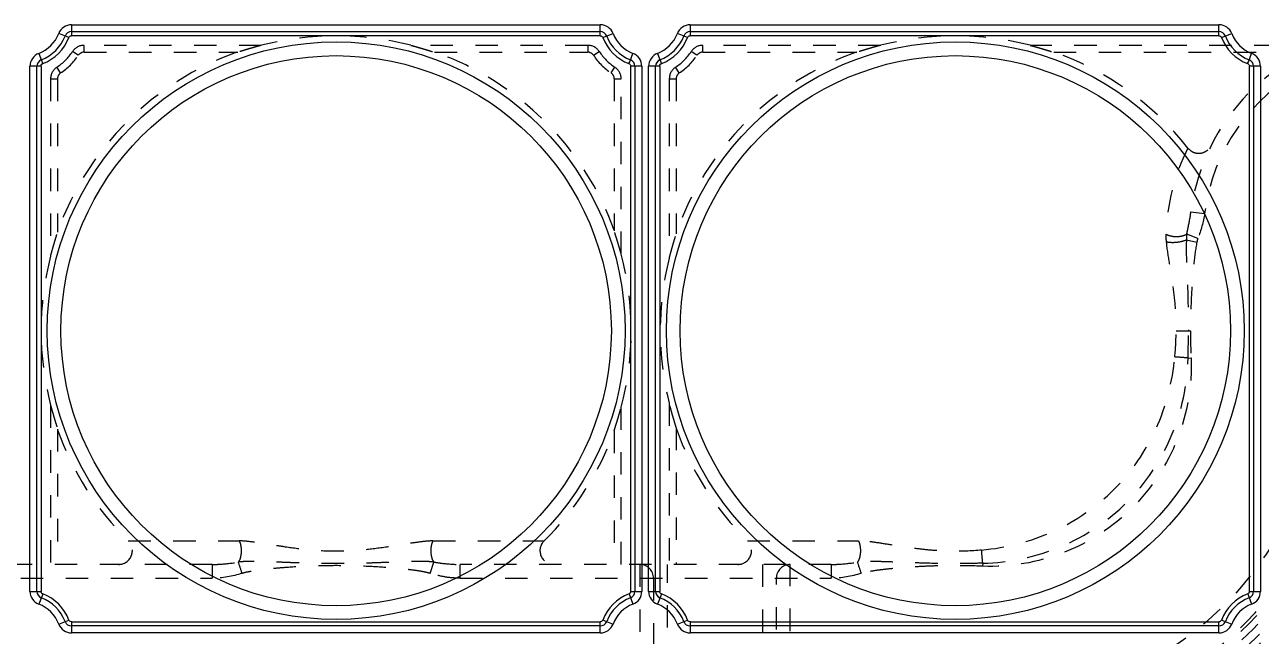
# Model space of a CAD drawing. Header units: millimetres. Extents: x -840 to 1682, y -9216 to -2117.
# Drawn here: x 1109.9 to 1199.7, y -2551.6 to -2507.1 of the extents above; entities that cross this region are included whole.
import ezdxf

# ---------------------------------------------------------------- set-up
doc = ezdxf.new("R2010")
doc.units = ezdxf.units.MM
doc.header["$LTSCALE"] = 16.335
doc.linetypes.add('HIDDEN', pattern=[0.2, 0.1, -0.1])
doc.layers.get('0').update_dxf_attribs({"linetype": 'CONTINUOUS'})
doc.layers.add('DEFAULT_2', color=8, linetype='HIDDEN')

msp = doc.modelspace()

# ---------------------------------------------------------------- linework, layer by layer
at = {"color": 7, "linetype": 'Continuous'}
for p, q in [((1113.285, -2507.112), (1151.708, -2507.112)), ((1113.285, -2507.112), (1113.285, -2507.912)), ((1151.708, -2507.912), (1151.708, -2507.112)), ((1158.246, -2507.112), (1196.67, -2507.112)), ((1158.246, -2507.112), (1158.246, -2507.912)), ((1196.67, -2507.912), (1196.67, -2507.112)), ((1112.961, -2507.989), (1112.35, -2507.755)), ((1113.094, -2508.051), (1112.961, -2507.989)), ((1113.285, -2507.612), (1151.708, -2507.612)), ((1151.696, -2507.912), (1113.285, -2507.912)), ((1151.895, -2508.041), (1152.642, -2507.755)), ((1157.923, -2507.989), (1157.312, -2507.755)), ((1158.056, -2508.051), (1157.923, -2507.989)), ((1158.246, -2507.612), (1196.67, -2507.612)), ((1196.658, -2507.912), (1158.246, -2507.912)), ((1196.857, -2508.041), (1197.604, -2507.755)), ((1110.908, -2509.198), (1111.194, -2509.945)), ((1153.789, -2509.941), (1153.851, -2509.808)), ((1153.851, -2509.808), (1154.084, -2509.198)), ((1155.87, -2509.198), (1156.156, -2509.945)), ((1198.751, -2509.941), (1198.813, -2509.808)), ((1198.813, -2509.808), (1199.046, -2509.198)), ((1110.265, -2548.317), (1110.265, -2510.132)), ((1111.065, -2510.132), (1110.265, -2510.132)), ((1110.765, -2548.317), (1110.765, -2510.132)), ((1111.065, -2510.143), (1111.065, -2548.317)), ((1154.727, -2510.132), (1153.927, -2510.132)), ((1153.927, -2548.305), (1153.927, -2510.132)), ((1154.227, -2510.132), (1154.227, -2548.317)), ((1154.727, -2510.132), (1154.727, -2548.317)), ((1156.027, -2510.132), (1155.227, -2510.132)), ((1155.227, -2548.317), (1155.227, -2510.132)), ((1155.727, -2548.317), (1155.727, -2510.132)), ((1156.027, -2510.143), (1156.027, -2548.317)), ((1199.689, -2510.132), (1198.889, -2510.132)), ((1198.889, -2548.305), (1198.889, -2510.132)), ((1199.189, -2510.132), (1199.189, -2548.317)), ((1199.689, -2510.132), (1199.689, -2548.317)), ((1110.265, -2548.317), (1111.065, -2548.317)), ((1111.204, -2548.507), (1111.142, -2548.64)), ((1153.799, -2548.503), (1154.084, -2549.251)), ((1153.927, -2548.317), (1154.727, -2548.317)), ((1155.227, -2548.317), (1156.027, -2548.317)), ((1156.165, -2548.507), (1156.103, -2548.64)), ((1198.761, -2548.503), (1199.046, -2549.251)), ((1198.889, -2548.317), (1199.689, -2548.317)), ((1111.142, -2548.64), (1110.908, -2549.251)), ((1156.103, -2548.64), (1155.87, -2549.251)), ((1112.35, -2550.693), (1113.098, -2550.407)), ((1113.285, -2550.536), (1113.285, -2551.336)), ((1151.708, -2550.836), (1113.285, -2550.836)), ((1113.296, -2550.536), (1151.708, -2550.536)), ((1151.708, -2551.336), (1151.708, -2550.536)), ((1151.898, -2550.398), (1152.032, -2550.46)), ((1152.032, -2550.46), (1152.642, -2550.693)), ((1157.312, -2550.693), (1158.06, -2550.407)), ((1158.246, -2550.536), (1158.246, -2551.336)), ((1196.67, -2550.836), (1158.246, -2550.836)), ((1158.258, -2550.536), (1196.67, -2550.536)), ((1196.67, -2551.336), (1196.67, -2550.536)), ((1196.86, -2550.398), (1196.994, -2550.46)), ((1196.994, -2550.46), (1197.604, -2550.693)), ((1151.708, -2551.336), (1113.285, -2551.336)), ((1196.67, -2551.336), (1158.246, -2551.336))]:
    msp.add_line(p, q, dxfattribs=at)
for centre, radius in [((1132.515, -2529.362), 21), ((1177.515, -2529.362), 21), ((1132.515, -2529.362), 20), ((1177.515, -2529.362), 20)]:
    msp.add_circle(centre, radius, dxfattribs=at)
for centre, radius, start, end in [((1113.285, -2508.112), 1, 90, 159.07517), ((1151.708, -2508.112), 1, 20.92483, 90), ((1158.246, -2508.112), 1, 90, 159.07517), ((1196.67, -2508.112), 1, 20.92483, 90), ((1110.015, -2506.862), 2.5, 290.92483, 339.07517), ((1110.015, -2506.862), 3, 290.92483, 339.07517), ((1110.015, -2506.862), 3.3, 290.92483, 338.98658), ((1113.285, -2508.112), 0.5, 90, 159.07517), ((1151.708, -2508.112), 0.5, 20.92483, 90), ((1154.977, -2506.862), 3.3, 200.92483, 248.98658), ((1154.977, -2506.862), 3, 200.92483, 249.07517), ((1154.977, -2506.862), 2.5, 200.92483, 249.07517), ((1154.977, -2506.862), 2.5, 290.92483, 339.07517), ((1154.977, -2506.862), 3, 290.92483, 339.07517), ((1154.977, -2506.862), 3.3, 290.92483, 338.98658), ((1158.246, -2508.112), 0.5, 90, 159.07517), ((1196.67, -2508.112), 0.5, 20.92483, 90), ((1199.939, -2506.862), 3.3, 200.92483, 248.98658), ((1199.939, -2506.862), 3, 200.92483, 249.07517), ((1199.939, -2506.862), 2.5, 200.92483, 249.07517), ((1111.265, -2510.132), 1, 110.92483, 180), ((1111.265, -2510.132), 0.5, 110.92483, 180), ((1153.727, -2510.132), 0.5, 0, 69.07517), ((1153.727, -2510.132), 1, 0, 69.07517), ((1156.227, -2510.132), 1, 110.92483, 180), ((1156.227, -2510.132), 0.5, 110.92483, 180), ((1198.689, -2510.132), 0.5, 0, 69.07517), ((1198.689, -2510.132), 1, 0, 69.07517), ((1180.015, -2531.862), 81.156, 270, 0), ((1180.015, -2531.862), 81.099, 270, 0), ((1180.015, -2531.862), 79.102, 270, 0), ((1180.015, -2531.862), 71.5, 270, 0), ((1180.015, -2531.862), 68.5, 270, 0), ((1180.015, -2531.862), 66, 270, 0), ((1111.265, -2548.317), 1, 180, 249.07517), ((1111.265, -2548.317), 0.5, 180, 249.07517), ((1110.015, -2551.586), 3.3, 20.92483, 68.98658), ((1154.977, -2551.586), 3.3, 110.92483, 158.98658), ((1153.727, -2548.317), 0.5, 290.92483, 0), ((1153.727, -2548.317), 1, 290.92483, 360), ((1156.227, -2548.317), 1, 180, 249.07517), ((1156.227, -2548.317), 0.5, 180, 249.07517), ((1154.977, -2551.586), 3.3, 20.92483, 68.98658), ((1199.939, -2551.586), 3.3, 110.92483, 158.98658), ((1198.689, -2548.317), 0.5, 290.92483, 0), ((1198.689, -2548.317), 1, 290.92483, 360), ((1110.015, -2551.586), 2.5, 20.92483, 69.07517), ((1110.015, -2551.586), 3, 20.92483, 69.07517), ((1154.977, -2551.586), 3, 110.92483, 159.07517), ((1154.977, -2551.586), 2.5, 110.92483, 159.07517), ((1154.977, -2551.586), 2.5, 20.92483, 69.07517), ((1154.977, -2551.586), 3, 20.92483, 69.07517), ((1199.939, -2551.586), 3, 110.92483, 159.07517), ((1199.939, -2551.586), 2.5, 110.92483, 159.07517), ((1113.285, -2550.336), 1, 200.92483, 270), ((1113.285, -2550.336), 0.5, 200.92483, 270), ((1151.708, -2550.336), 0.5, 270, 339.07517), ((1151.708, -2550.336), 1, 270, 339.07517), ((1158.246, -2550.336), 1, 200.92483, 270), ((1158.246, -2550.336), 0.5, 200.92483, 270), ((1196.67, -2550.336), 0.5, 270, 339.07517), ((1196.67, -2550.336), 1, 270, 339.07517)]:
    msp.add_arc(centre, radius, start, end, dxfattribs=at)
for points in [[(1113.096, -2508.046), (1113.104, -2508.021), (1113.118, -2507.999), (1113.135, -2507.98)], [(1113.135, -2507.98), (1113.153, -2507.959), (1113.175, -2507.943), (1113.2, -2507.931)], [(1113.2, -2507.931), (1113.226, -2507.919), (1113.256, -2507.912), (1113.285, -2507.912)], [(1151.696, -2507.912), (1151.75, -2507.91), (1151.809, -2507.931), (1151.847, -2507.969)], [(1151.847, -2507.969), (1151.868, -2507.989), (1151.885, -2508.014), (1151.895, -2508.041)], [(1158.058, -2508.046), (1158.066, -2508.021), (1158.08, -2507.999), (1158.097, -2507.98)], [(1158.097, -2507.98), (1158.115, -2507.959), (1158.137, -2507.943), (1158.162, -2507.931)], [(1158.162, -2507.931), (1158.188, -2507.919), (1158.218, -2507.912), (1158.246, -2507.912)], [(1196.658, -2507.912), (1196.712, -2507.91), (1196.77, -2507.931), (1196.809, -2507.969)], [(1196.809, -2507.969), (1196.83, -2507.989), (1196.846, -2508.014), (1196.857, -2508.041)], [(1111.065, -2510.143), (1111.063, -2510.09), (1111.084, -2510.031), (1111.122, -2509.993)], [(1111.122, -2509.993), (1111.142, -2509.972), (1111.167, -2509.955), (1111.194, -2509.945)], [(1153.794, -2509.943), (1153.818, -2509.951), (1153.841, -2509.965), (1153.86, -2509.982)], [(1153.86, -2509.982), (1153.88, -2510), (1153.897, -2510.023), (1153.908, -2510.047)], [(1153.908, -2510.047), (1153.921, -2510.073), (1153.927, -2510.103), (1153.927, -2510.132)], [(1156.027, -2510.143), (1156.024, -2510.09), (1156.046, -2510.031), (1156.083, -2509.993)], [(1156.083, -2509.993), (1156.104, -2509.972), (1156.129, -2509.955), (1156.156, -2509.945)], [(1198.756, -2509.943), (1198.78, -2509.951), (1198.803, -2509.965), (1198.822, -2509.982)], [(1198.822, -2509.982), (1198.842, -2510), (1198.859, -2510.023), (1198.87, -2510.047)], [(1198.87, -2510.047), (1198.883, -2510.073), (1198.889, -2510.103), (1198.889, -2510.132)], [(1111.084, -2548.401), (1111.072, -2548.375), (1111.065, -2548.345), (1111.065, -2548.317)], [(1111.132, -2548.466), (1111.112, -2548.448), (1111.096, -2548.426), (1111.084, -2548.401)], [(1111.199, -2548.505), (1111.174, -2548.497), (1111.152, -2548.483), (1111.132, -2548.466)], [(1153.871, -2548.456), (1153.851, -2548.476), (1153.826, -2548.493), (1153.799, -2548.503)], [(1153.927, -2548.305), (1153.93, -2548.358), (1153.908, -2548.417), (1153.871, -2548.456)], [(1156.046, -2548.401), (1156.034, -2548.375), (1156.027, -2548.345), (1156.027, -2548.317)], [(1156.094, -2548.466), (1156.074, -2548.448), (1156.057, -2548.426), (1156.046, -2548.401)], [(1156.161, -2548.505), (1156.136, -2548.497), (1156.113, -2548.483), (1156.094, -2548.466)], [(1198.833, -2548.456), (1198.813, -2548.476), (1198.788, -2548.493), (1198.761, -2548.503)], [(1198.889, -2548.305), (1198.892, -2548.358), (1198.87, -2548.417), (1198.833, -2548.456)], [(1113.145, -2550.479), (1113.125, -2550.459), (1113.108, -2550.434), (1113.098, -2550.407)], [(1113.296, -2550.536), (1113.243, -2550.538), (1113.184, -2550.517), (1113.145, -2550.479)], [(1151.79, -2550.518), (1151.764, -2550.53), (1151.736, -2550.536), (1151.708, -2550.536)], [(1151.857, -2550.47), (1151.838, -2550.49), (1151.815, -2550.507), (1151.79, -2550.518)], [(1151.897, -2550.402), (1151.888, -2550.427), (1151.874, -2550.45), (1151.857, -2550.47)], [(1158.107, -2550.479), (1158.087, -2550.459), (1158.07, -2550.434), (1158.06, -2550.407)], [(1158.258, -2550.536), (1158.205, -2550.538), (1158.146, -2550.517), (1158.107, -2550.479)], [(1196.751, -2550.518), (1196.726, -2550.53), (1196.698, -2550.536), (1196.67, -2550.536)], [(1196.818, -2550.47), (1196.8, -2550.49), (1196.777, -2550.507), (1196.751, -2550.518)], [(1196.858, -2550.402), (1196.85, -2550.427), (1196.836, -2550.45), (1196.818, -2550.47)]]:
    msp.add_open_spline(points, degree=3, dxfattribs=at)
at = {"layer": 'DEFAULT_2', "color": 8, "linetype": 'HIDDEN'}
for p, q in [((1127.09, -2508.612), (1114.191, -2508.612)), ((1114.191, -2509.112), (1114.191, -2508.612)), ((1150.801, -2508.612), (1137.941, -2508.612)), ((1150.801, -2508.612), (1150.801, -2509.112)), ((1172.09, -2508.612), (1159.153, -2508.612)), ((1159.153, -2509.112), (1159.153, -2508.612)), ((1204.13, -2508.612), (1182.941, -2508.612)), ((1113.774, -2509.337), (1113.356, -2509.062)), ((1114.191, -2509.112), (1125.361, -2509.112)), ((1139.67, -2509.112), (1150.801, -2509.112)), ((1151.219, -2509.337), (1151.637, -2509.062)), ((1158.735, -2509.337), (1158.318, -2509.062)), ((1159.153, -2509.112), (1170.361, -2509.112)), ((1184.67, -2509.112), (1202.977, -2509.112)), ((1112.49, -2510.621), (1112.215, -2510.203)), ((1152.502, -2510.621), (1152.777, -2510.203)), ((1157.452, -2510.621), (1157.177, -2510.203)), ((1111.765, -2511.038), (1112.265, -2511.038)), ((1111.765, -2511.038), (1111.765, -2523.937)), ((1112.265, -2511.038), (1112.265, -2522.208)), ((1152.727, -2511.038), (1153.227, -2511.038)), ((1152.727, -2511.038), (1152.727, -2522.101)), ((1153.227, -2523.793), (1153.227, -2511.038)), ((1156.727, -2511.038), (1157.227, -2511.038)), ((1156.727, -2511.038), (1156.727, -2524.085)), ((1157.227, -2511.038), (1157.227, -2522.317)), ((1194.637, -2520.709), (1195.628, -2520.836)), ((1195.141, -2522.648), (1194.334, -2522.334)), ((1194.31, -2522.765), (1195.069, -2522.918)), ((1193.559, -2529.362), (1194.603, -2529.362)), ((1194.427, -2531.353), (1194.644, -2531.345)), ((1111.765, -2534.788), (1111.765, -2546.362)), ((1153.227, -2546.362), (1153.227, -2534.932)), ((1156.727, -2534.64), (1156.727, -2546.362)), ((1112.265, -2536.517), (1112.265, -2546.362)), ((1152.727, -2536.624), (1152.727, -2546.362)), ((1157.227, -2536.408), (1157.227, -2546.362)), ((1117.407, -2544.651), (1125.477, -2544.651)), ((1139.553, -2544.651), (1147.623, -2544.651)), ((1162.407, -2544.651), (1170.477, -2544.651)), ((1123.501, -2546.362), (1096.529, -2546.362)), ((1123.501, -2546.362), (1123.501, -2547.362)), ((1139.355, -2547.013), (1139.618, -2546.188)), ((1168.501, -2546.362), (1141.529, -2546.362)), ((1141.529, -2547.362), (1141.529, -2546.362)), ((1154.584, -2546.362), (1154.584, -2557.741)), ((1156.584, -2557.488), (1156.584, -2546.362)), ((1163.507, -2546.362), (1163.507, -2557.488)), ((1165.507, -2557.741), (1165.507, -2546.362)), ((1168.501, -2546.362), (1168.501, -2547.362)), ((1179.506, -2546.274), (1179.497, -2546.492)), ((1096.529, -2547.362), (1123.501, -2547.362)), ((1141.529, -2547.362), (1168.501, -2547.362)), ((1155.584, -2547.362), (1155.584, -2557.626)), ((1164.507, -2557.626), (1164.507, -2547.362))]:
    msp.add_line(p, q, dxfattribs=at)
for centre, radius, start, end in [((1132.515, -2529.362), 21.448, 75.34658, 104.65342), ((1177.515, -2529.362), 21.448, 75.34658, 104.65342), ((1209.515, -2522.612), 15, 98.29321, 172.70984), ((1114.191, -2509.612), 1, 90, 146.63299), ((1150.801, -2509.612), 1, 33.36701, 90), ((1159.153, -2509.612), 1, 90, 146.63299), ((1110.015, -2506.862), 4, 303.36701, 326.63299), ((1132.515, -2529.362), 21.494, 109.59012, 160.40988), ((1110.015, -2506.862), 4.5, 303.36701, 326.63299), ((1114.191, -2509.612), 0.5, 90, 146.63299), ((1132.515, -2529.362), 21.494, 19.89085, 70.40988), ((1150.801, -2509.612), 0.5, 33.36701, 90), ((1154.977, -2506.862), 4.5, 213.36701, 236.63299), ((1154.977, -2506.862), 4, 213.36701, 236.63299), ((1154.977, -2506.862), 4, 303.36701, 326.63299), ((1177.515, -2529.362), 21.494, 109.59012, 160.71511), ((1154.977, -2506.862), 4.5, 303.36701, 326.63299), ((1159.153, -2509.612), 0.5, 90, 146.63299), ((1177.515, -2529.362), 21.494, 38.16244, 70.40988), ((1112.765, -2511.038), 1, 123.36701, 180), ((1112.765, -2511.038), 0.5, 123.36701, 180), ((1152.227, -2511.038), 0.5, 0, 56.63299), ((1152.227, -2511.038), 1, 0, 56.63299), ((1157.727, -2511.038), 1, 123.36701, 180), ((1157.727, -2511.038), 0.5, 123.36701, 180), ((1209.515, -2522.612), 14, 117.73192, 172.70994), ((1208.092, -2522.912), 15.287, 153.45921, 177.88234), ((1132.515, -2529.362), 21.448, 165.34658, 194.65342), ((1132.515, -2529.362), 21.448, 344.94945, 15.05055), ((1177.515, -2529.362), 21.448, 165.75453, 194.24547), ((1121.605, -2529.352), 72.85, 358.42583, 359.99199), ((1242.966, -2529.342), 48.364, 180.02476, 182.37304), ((1180.015, -2531.862), 80.657, 270, 0), ((1180.015, -2531.862), 80.158, 270, 360), ((1180.015, -2531.862), 79.659, 270, 0), ((1180.015, -2531.862), 79.603, 270, 0), ((1180.015, -2531.862), 70, 270, 0), ((1180.515, -2532.362), 27.5, 270.00009, 0), ((1180.515, -2532.362), 27, 270, 0), ((1180.314, -2532.362), 26.051, 270.4641, 0), ((1180.314, -2532.362), 26.55, 270.46255, 360), ((1132.515, -2529.362), 21.494, 199.59012, 225.34107), ((1132.515, -2529.362), 21.494, 314.65893, 340.10915), ((1177.515, -2529.362), 21.494, 199.28489, 225.34107), ((1180.314, -2532.362), 23.837, 270.46774, 342.12308), ((1180.314, -2532.362), 25.834, 270.4641, 342.12166), ((1116.705, -2545.362), 1, 269.95851, 45.34065), ((1148.326, -2545.362), 1, 134.65947, 270.04144), ((1161.705, -2545.362), 1, 269.9585, 45.34061), ((922.289, -2611.094), 213.242, 17.48815, 17.72086), ((1154.584, -2547.362), 1, 0, 90), ((1165.507, -2547.362), 1, 90, 180), ((925.564, -2624.4), 257.038, 17.52201, 17.71507)]:
    msp.add_arc(centre, radius, start, end, dxfattribs=at)
for points, knots in [([(1127.09, -2508.612), (1126.933, -2508.654), (1126.698, -2508.717), (1126.387, -2508.806), (1126.156, -2508.874), (1125.929, -2508.942), (1125.743, -2508.999), (1125.6, -2509.044), (1125.503, -2509.073), (1125.429, -2509.096), (1125.384, -2509.108), (1125.367, -2509.112), (1125.361, -2509.112)], [0, 0, 0, 0, 0.270583, 0.405385, 0.53937, 0.671758, 0.800788, 0.8627, 0.920961, 0.971232, 0.989837, 1, 1, 1, 1]), ([(1137.941, -2508.612), (1138.098, -2508.654), (1138.333, -2508.717), (1138.644, -2508.806), (1138.875, -2508.874), (1139.102, -2508.942), (1139.288, -2508.999), (1139.43, -2509.044), (1139.528, -2509.073), (1139.601, -2509.096), (1139.647, -2509.108), (1139.664, -2509.112), (1139.67, -2509.112)], [0, 0, 0, 0, 0.270583, 0.405386, 0.53937, 0.671759, 0.800789, 0.862701, 0.920962, 0.971232, 0.989837, 1, 1, 1, 1]), ([(1172.09, -2508.612), (1171.933, -2508.654), (1171.698, -2508.717), (1171.387, -2508.806), (1171.156, -2508.874), (1170.929, -2508.942), (1170.743, -2508.999), (1170.6, -2509.044), (1170.503, -2509.073), (1170.429, -2509.096), (1170.384, -2509.108), (1170.367, -2509.112), (1170.361, -2509.112)], [0, 0, 0, 0, 0.270583, 0.405385, 0.53937, 0.671758, 0.800788, 0.8627, 0.920961, 0.971232, 0.989837, 1, 1, 1, 1]), ([(1182.941, -2508.612), (1183.098, -2508.654), (1183.333, -2508.717), (1183.644, -2508.806), (1183.875, -2508.874), (1184.102, -2508.942), (1184.288, -2508.999), (1184.43, -2509.044), (1184.528, -2509.073), (1184.601, -2509.096), (1184.647, -2509.108), (1184.664, -2509.112), (1184.67, -2509.112)], [0, 0, 0, 0, 0.270583, 0.405386, 0.53937, 0.671759, 0.800789, 0.862701, 0.920962, 0.971232, 0.989837, 1, 1, 1, 1]), ([(1194.415, -2516.081), (1194.518, -2516.212), (1194.794, -2516.424), (1195.308, -2516.5), (1195.794, -2516.322), (1196.022, -2516.058), (1196.096, -2515.909)], [0, 0, 0, 0, 0.250055, 0.500014, 0.74993, 1, 1, 1, 1]), ([(1194.334, -2522.334), (1194.364, -2522.195), (1194.48, -2521.656), (1194.585, -2521.114), (1194.637, -2520.709)], [0, 0, 0, 0, 0.2589, 1, 1, 1, 1]), ([(1111.765, -2523.937), (1111.806, -2523.78), (1111.87, -2523.545), (1111.959, -2523.234), (1112.027, -2523.003), (1112.095, -2522.776), (1112.152, -2522.59), (1112.196, -2522.447), (1112.226, -2522.35), (1112.249, -2522.277), (1112.26, -2522.231), (1112.265, -2522.214), (1112.265, -2522.208)], [0, 0, 0, 0, 0.270583, 0.405386, 0.539371, 0.671759, 0.800789, 0.862701, 0.920962, 0.971232, 0.989837, 1, 1, 1, 1]), ([(1153.227, -2523.793), (1153.186, -2523.639), (1153.122, -2523.409), (1153.033, -2523.104), (1152.965, -2522.877), (1152.896, -2522.655), (1152.839, -2522.473), (1152.795, -2522.334), (1152.766, -2522.238), (1152.743, -2522.167), (1152.732, -2522.123), (1152.727, -2522.107), (1152.727, -2522.101)], [0, 0, 0, 0, 0.271203, 0.406287, 0.540509, 0.673056, 0.802092, 0.863898, 0.921917, 0.971727, 0.990032, 1, 1, 1, 1]), ([(1156.727, -2524.085), (1156.768, -2523.924), (1156.831, -2523.685), (1156.92, -2523.367), (1156.987, -2523.131), (1157.056, -2522.899), (1157.113, -2522.71), (1157.157, -2522.564), (1157.187, -2522.463), (1157.21, -2522.388), (1157.222, -2522.341), (1157.227, -2522.323), (1157.227, -2522.317)], [0, 0, 0, 0, 0.269955, 0.404473, 0.538216, 0.670441, 0.799459, 0.861475, 0.919977, 0.970714, 0.989631, 1, 1, 1, 1]), ([(1192.815, -2522.347), (1192.813, -2522.393), (1192.811, -2522.582), (1192.824, -2522.77), (1192.839, -2522.912)], [0, 0, 0, 0, 0.242357, 1, 1, 1, 1]), ([(1192.815, -2522.347), (1192.933, -2522.409), (1193.203, -2522.494), (1193.612, -2522.528), (1194.002, -2522.483), (1194.236, -2522.397), (1194.334, -2522.334)], [0, 0, 0, 0, 0.254511, 0.53312, 0.778402, 1, 1, 1, 1]), ([(1194.334, -2522.334), (1194.33, -2522.369), (1194.318, -2522.512), (1194.314, -2522.656), (1194.31, -2522.765)], [0, 0, 0, 0, 0.242733, 1, 1, 1, 1]), ([(1194.31, -2522.765), (1194.204, -2522.817), (1193.952, -2522.898), (1193.557, -2522.961), (1193.174, -2522.969), (1192.937, -2522.938), (1192.839, -2522.912)], [0, 0, 0, 0, 0.235449, 0.525185, 0.797615, 1, 1, 1, 1]), ([(1192.839, -2522.912), (1192.89, -2523.44), (1193.064, -2524.5), (1193.319, -2526.098), (1193.511, -2527.723), (1193.557, -2528.816), (1193.559, -2529.362)], [0, 0, 0, 0, 0.244814, 0.495459, 0.7476, 1, 1, 1, 1]), ([(1194.31, -2522.765), (1194.276, -2523.311), (1194.304, -2524.135), (1194.358, -2525.23), (1194.4, -2526.331), (1194.431, -2527.709), (1194.443, -2528.811), (1194.454, -2529.362)], [0, 0, 0, 0, 0.248541, 0.373649, 0.498837, 0.749366, 1, 1, 1, 1]), ([(1195.069, -2522.918), (1194.964, -2523.44), (1194.836, -2524.506), (1194.703, -2526.113), (1194.622, -2527.736), (1194.603, -2528.82), (1194.603, -2529.362)], [0, 0, 0, 0, 0.246732, 0.497105, 0.748308, 1, 1, 1, 1]), ([(1179.426, -2545.314), (1181.217, -2545.148), (1184.767, -2544.245), (1189.285, -2541.132), (1192.398, -2536.614), (1193.301, -2533.064), (1193.467, -2531.274)], [0, 0, 0, 0, 0.250811, 0.5, 0.749188, 1, 1, 1, 1]), ([(1194.644, -2531.344), (1194.728, -2533.333), (1194.039, -2537.391), (1190.677, -2542.523), (1185.545, -2545.886), (1181.486, -2546.574), (1179.497, -2546.492)], [0, 0, 0, 0, 0.249993, 0.49999, 0.749985, 1, 1, 1, 1]), ([(1179.506, -2546.274), (1181.446, -2546.226), (1185.332, -2545.407), (1190.253, -2542.1), (1193.56, -2537.179), (1194.379, -2533.293), (1194.427, -2531.353)], [0, 0, 0, 0, 0.251102, 0.500008, 0.748914, 1, 1, 1, 1]), ([(1194.427, -2531.353), (1194.337, -2531.345), (1194.018, -2531.314), (1193.698, -2531.287), (1193.467, -2531.274)], [0, 0, 0, 0, 0.280423, 1, 1, 1, 1]), ([(1111.765, -2534.788), (1111.806, -2534.945), (1111.87, -2535.18), (1111.959, -2535.491), (1112.027, -2535.722), (1112.095, -2535.949), (1112.152, -2536.135), (1112.196, -2536.277), (1112.226, -2536.375), (1112.249, -2536.448), (1112.26, -2536.494), (1112.265, -2536.511), (1112.265, -2536.517)], [0, 0, 0, 0, 0.270583, 0.405385, 0.53937, 0.671758, 0.800788, 0.8627, 0.920961, 0.971232, 0.989837, 1, 1, 1, 1]), ([(1152.727, -2536.624), (1152.727, -2536.618), (1152.732, -2536.602), (1152.743, -2536.558), (1152.766, -2536.487), (1152.795, -2536.391), (1152.839, -2536.252), (1152.896, -2536.07), (1152.965, -2535.848), (1153.033, -2535.621), (1153.122, -2535.316), (1153.186, -2535.086), (1153.227, -2534.932)], [0, 0, 0, 0, 0.009968, 0.028273, 0.078083, 0.136102, 0.197908, 0.326944, 0.459491, 0.593713, 0.728797, 1, 1, 1, 1]), ([(1157.227, -2536.408), (1157.227, -2536.402), (1157.222, -2536.384), (1157.21, -2536.337), (1157.187, -2536.262), (1157.157, -2536.161), (1157.113, -2536.015), (1157.056, -2535.825), (1156.987, -2535.593), (1156.92, -2535.358), (1156.831, -2535.04), (1156.768, -2534.8), (1156.727, -2534.64)], [0, 0, 0, 0, 0.010369, 0.029286, 0.080023, 0.138525, 0.200541, 0.329559, 0.461784, 0.595527, 0.730045, 1, 1, 1, 1]), ([(1139.553, -2544.651), (1139.275, -2544.648), (1138.708, -2544.709), (1137.853, -2544.833), (1136.98, -2544.974), (1135.801, -2545.159), (1134.315, -2545.348), (1132.515, -2545.435), (1130.716, -2545.348), (1129.23, -2545.159), (1128.051, -2544.974), (1127.178, -2544.833), (1126.323, -2544.709), (1125.755, -2544.648), (1125.477, -2544.651)], [0, 0, 0, 0, 0.058884, 0.120407, 0.182988, 0.246143, 0.372981, 0.499999, 0.627015, 0.753852, 0.817007, 0.879586, 0.941117, 1, 1, 1, 1]), ([(1125.477, -2544.651), (1125.526, -2544.754), (1125.594, -2544.99), (1125.615, -2545.233), (1125.615, -2545.362)], [0, 0, 0, 0, 0.468773, 1, 1, 1, 1]), ([(1139.415, -2545.362), (1139.415, -2545.233), (1139.437, -2544.99), (1139.505, -2544.754), (1139.553, -2544.651)], [0, 0, 0, 0, 0.531227, 1, 1, 1, 1]), ([(1170.477, -2544.651), (1170.526, -2544.754), (1170.594, -2544.99), (1170.615, -2545.233), (1170.615, -2545.362)], [0, 0, 0, 0, 0.468773, 1, 1, 1, 1]), ([(1179.426, -2545.314), (1178.671, -2545.39), (1177.529, -2545.431), (1176.012, -2545.359), (1174.879, -2545.244), (1173.755, -2545.087), (1172.643, -2544.908), (1171.726, -2544.763), (1171.006, -2544.674), (1170.651, -2544.651), (1170.477, -2544.651)], [0, 0, 0, 0, 0.253153, 0.379761, 0.506299, 0.632578, 0.758142, 0.881743, 0.942105, 1, 1, 1, 1]), ([(1125.615, -2545.362), (1125.615, -2545.519), (1125.585, -2545.805), (1125.486, -2546.081), (1125.413, -2546.188)], [0, 0, 0, 0, 0.547281, 1, 1, 1, 1]), ([(1139.618, -2546.188), (1139.545, -2546.081), (1139.445, -2545.805), (1139.415, -2545.519), (1139.415, -2545.362)], [0, 0, 0, 0, 0.452719, 1, 1, 1, 1]), ([(1170.615, -2545.362), (1170.615, -2545.519), (1170.585, -2545.805), (1170.486, -2546.081), (1170.413, -2546.188)], [0, 0, 0, 0, 0.547281, 1, 1, 1, 1]), ([(1179.506, -2546.274), (1179.497, -2546.184), (1179.467, -2545.865), (1179.44, -2545.545), (1179.426, -2545.315)], [0, 0, 0, 0, 0.280881, 1, 1, 1, 1]), ([(1123.501, -2546.362), (1123.658, -2546.362), (1124.299, -2546.346), (1124.937, -2546.27), (1125.413, -2546.188)], [0, 0, 0, 0, 0.245261, 1, 1, 1, 1]), ([(1139.618, -2546.188), (1139.476, -2546.166), (1139.185, -2546.153), (1138.749, -2546.153), (1138.307, -2546.15), (1137.716, -2546.162), (1136.974, -2546.188), (1136.084, -2546.222), (1135.193, -2546.255), (1134.003, -2546.289), (1132.516, -2546.309), (1131.028, -2546.289), (1129.839, -2546.255), (1128.947, -2546.222), (1128.057, -2546.189), (1127.316, -2546.162), (1126.724, -2546.151), (1126.283, -2546.153), (1125.846, -2546.152), (1125.555, -2546.167), (1125.413, -2546.188)], [0, 0, 0, 0, 0.030363, 0.061196, 0.092306, 0.123514, 0.1861, 0.24882, 0.311592, 0.374388, 0.499997, 0.625605, 0.688401, 0.751173, 0.813891, 0.876478, 0.90769, 0.938797, 0.969626, 1, 1, 1, 1]), ([(1139.356, -2547.013), (1139.229, -2546.974), (1138.963, -2546.913), (1138.414, -2546.817), (1137.707, -2546.726), (1136.849, -2546.64), (1135.698, -2546.549), (1134.253, -2546.472), (1132.514, -2546.439), (1130.776, -2546.472), (1129.331, -2546.549), (1128.179, -2546.64), (1127.322, -2546.726), (1126.615, -2546.817), (1126.066, -2546.914), (1125.801, -2546.974), (1125.675, -2547.013)], [0, 0, 0, 0, 0.028881, 0.059412, 0.121646, 0.184388, 0.247352, 0.373606, 0.500079, 0.626552, 0.752805, 0.815769, 0.87851, 0.940741, 0.97126, 1, 1, 1, 1]), ([(1139.618, -2546.188), (1139.778, -2546.215), (1140.411, -2546.313), (1141.052, -2546.362), (1141.529, -2546.362)], [0, 0, 0, 0, 0.254316, 1, 1, 1, 1]), ([(1168.501, -2546.362), (1168.658, -2546.362), (1169.299, -2546.346), (1169.937, -2546.27), (1170.413, -2546.188)], [0, 0, 0, 0, 0.245261, 1, 1, 1, 1]), ([(1179.506, -2546.274), (1179.126, -2546.28), (1178.365, -2546.296), (1176.843, -2546.308), (1175.322, -2546.273), (1173.802, -2546.216), (1172.853, -2546.181), (1172.095, -2546.156), (1171.529, -2546.15), (1170.969, -2546.153), (1170.596, -2546.161), (1170.413, -2546.188)], [0, 0, 0, 0, 0.12548, 0.250959, 0.501904, 0.627315, 0.752561, 0.81503, 0.877337, 0.939214, 1, 1, 1, 1]), ([(1179.497, -2546.492), (1178.753, -2546.461), (1177.635, -2546.44), (1176.145, -2546.466), (1175.03, -2546.511), (1173.917, -2546.579), (1172.994, -2546.657), (1172.259, -2546.736), (1171.714, -2546.805), (1171.185, -2546.89), (1170.838, -2546.962), (1170.675, -2547.013)], [0, 0, 0, 0, 0.252314, 0.378494, 0.50456, 0.630427, 0.755944, 0.818455, 0.880639, 0.942068, 1, 1, 1, 1]), ([(1141.529, -2547.362), (1141.345, -2547.363), (1140.885, -2547.342), (1140.154, -2547.236), (1139.619, -2547.095), (1139.356, -2547.013)], [0, 0, 0, 0, 0.250031, 0.625013, 1, 1, 1, 1])]:
    msp.add_open_spline(points, degree=3, knots=knots, dxfattribs=at)
for points in [[(1195.628, -2520.836), (1195.549, -2521.456), (1195.367, -2522.065), (1195.141, -2522.648)], [(1195.141, -2522.648), (1195.11, -2522.736), (1195.086, -2522.826), (1195.069, -2522.918)], [(1193.467, -2531.274), (1193.526, -2530.639), (1193.559, -2530), (1193.559, -2529.362)], [(1125.675, -2547.013), (1124.976, -2547.236), (1124.235, -2547.362), (1123.501, -2547.362)], [(1170.675, -2547.013), (1169.976, -2547.236), (1169.235, -2547.362), (1168.501, -2547.362)]]:
    msp.add_open_spline(points, degree=3, dxfattribs=at)

doc.saveas('drawing.dxf')
